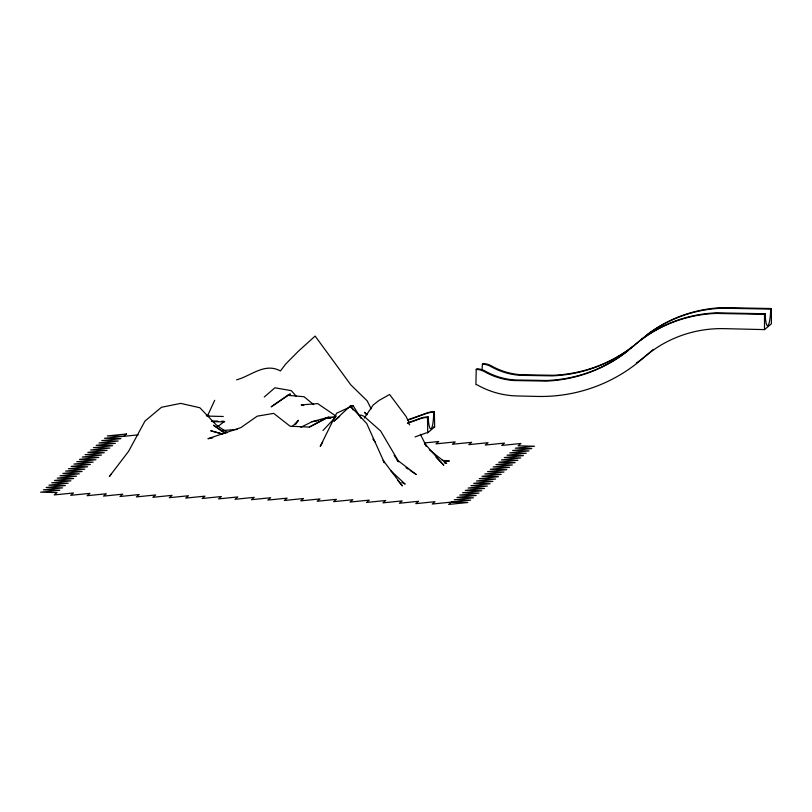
<?xml version="1.0" encoding="UTF-8"?>
<svg xmlns="http://www.w3.org/2000/svg" width="812" height="812" viewBox="0 0 812 812"><rect width="100%" height="100%" fill="white"/><g stroke="black" fill="none" stroke-linecap="round" stroke-linejoin="round"><path stroke-width="1.22" d="M628.305 350.398A145.47 141.968 49.9 0 1 546.618 380.503L514.757 379.965A69.324 67.65 49.9 0 1 487.301 372.241L484.581 370.769A18.98 18.524 49.9 0 0 481.78 369.643L481.049 369.43A18.98 18.524 49.9 0 0 477.354 368.81L476.218 369.379L475.913 384.634A3.552 3.461 49.9 0 1 477.537 385.081L479.862 386.35A84.752 82.712 49.9 0 0 516.929 395.941L537.016 396.429A160.908 157.031 49.9 0 0 644.677 356.752A122.937 119.973 49.9 0 1 724.405 328.647L764.508 329.611L771.4 323.805L771.4 308.53L723.137 307.606A138.365 135.036 49.9 0 0 647.854 334.138L641.054 339.619M207.415 416.099L214.683 400.316M322.689 442.124L320.212 446.438L336.645 413.196L353.078 405.604L360.964 418.302M364.294 418.099L373.185 405.005L378.96 400.478L389.618 394.48L406.051 416.454L409.065 422.565L408.203 423.001L409.705 424.869M295.598 424.311L298.461 420.301L292.35 426.493M111.437 473.843L109.356 476.522L128.57 451.36L145.003 421.042L161.436 407.289L180.65 403.381L199.864 407.756L216.296 424.93L227.421 432.654M322.993 430.512L335.102 417.601M264.245 397.017L274.913 387.781L291.346 390.673L296.289 396.307M641.744 339.04L627.615 350.977A145.47 141.968 49.9 0 1 545.928 381.092L514.077 380.544A69.324 67.65 49.9 0 1 486.611 372.82L483.891 371.348A18.98 18.524 49.9 0 0 481.09 370.221L480.369 370.008A18.98 18.524 49.9 0 0 476.664 369.399L476.218 369.379M481.922 370.577A16.697 2.71 -87.5 0 0 482.419 364.152L483.546 363.583A18.98 18.524 49.9 0 1 487.251 364.202L487.982 364.405A18.98 18.524 49.9 0 1 490.783 365.542L493.503 367.014A69.324 67.65 49.9 0 0 520.959 374.738L552.81 375.276A145.47 141.968 49.9 0 0 634.507 345.171M407.441 423.326L420.768 418.525A21.447 20.929 49.9 0 1 427.092 417.5L428.198 416.921A16.697 2.791 -89.5 0 0 431.162 428.726A16.697 2.791 -89.5 0 0 433.699 412.273L434.39 411.694L434.623 426.97L427.741 432.776A6.019 5.877 49.9 0 0 425.61 433.121L415.044 436.937M640.962 339.954A138.365 135.036 49.9 0 1 716.245 313.422L764.508 314.345L765.198 313.767A16.697 2.761 -88.6 0 0 767.959 325.561A16.697 2.761 -88.6 0 0 770.71 309.118L771.4 308.53M339.629 416.556L333.864 421.245L350.297 405.99L353.078 405.604M634.852 344.846L641.653 339.375A138.365 135.036 49.9 0 1 716.935 312.833L765.198 313.767M217.971 426.462L223.807 421.875M287.59 395.322L271.157 406.842L290.361 393.952L287.59 395.322L304.023 396.723L313.686 404.64M212.754 437.861L207.953 438.713L240.819 427.64L257.252 416.16L273.685 413.379L290.117 426.219L309.331 427.082L325.764 418.19L328.545 417.185L334.554 417.063M309.331 427.082L328.545 417.185L312.112 421.702L300.816 427.285M236.607 379.833C251.243 375.865 264.712 362.335 280.424 370.952L285.905 363.806L298.704 350.916L315.137 336.067L350.784 384.847L367.217 400.915L371.185 408.832M408.131 422.747L421.458 417.947A21.447 20.929 49.9 0 1 427.782 416.921L428.198 416.921M312.112 421.702L318.121 420.636M335.163 417.195L325.764 418.19L330.575 418.322M138.152 434.867L104.525 438.277L120.958 438.673L101.744 440.622L118.187 441.017L98.973 442.966L115.405 443.362L96.192 445.311L112.624 445.707L93.41 447.645L109.843 448.051L90.629 449.99L107.062 450.386L87.848 452.335L104.281 452.731L85.067 454.679L101.5 455.075L82.296 457.024L98.729 457.42L79.515 459.369L95.948 459.765L76.734 461.713L93.167 462.109L73.953 464.058L90.386 464.454L71.172 466.403L87.605 466.798L68.391 468.747L84.824 469.143L65.62 471.092L82.053 471.488L62.839 473.437L79.271 473.832L60.058 475.781L76.49 476.177L57.276 478.116L73.709 478.522L54.495 480.46L70.928 480.856L51.714 482.805L68.147 483.201L48.943 485.15L65.376 485.546L46.162 487.494L62.595 487.89L43.381 489.839L59.814 490.235L40.6 492.184L57.033 492.579L54.252 494.924L73.466 492.975L70.685 495.32L89.899 493.371L87.117 495.716L106.331 493.767L103.55 496.112L122.764 494.163L119.983 496.508L139.197 494.559L136.416 496.903L155.63 494.955L152.849 497.299L172.063 495.35L169.292 497.695L188.496 495.756L185.725 498.091L204.928 496.152L202.158 498.497L221.361 496.548L218.59 498.893L237.804 496.944L235.023 499.289L254.237 497.34L251.456 499.684L270.67 497.736L267.889 500.08L287.103 498.132L284.322 500.476L303.536 498.527L300.755 500.872L319.969 498.923L317.187 501.268L336.401 499.319L333.62 501.664L352.834 499.715L350.053 502.06L369.267 500.111L366.486 502.455L385.7 500.507L382.919 502.851L402.133 500.902L399.352 503.247L418.566 501.298L415.785 503.643L434.999 501.694L432.217 504.039L470.645 500.151L454.212 499.756L473.426 497.807L456.994 497.411L476.208 495.462L459.775 495.066L478.978 493.117L462.546 492.722L481.76 490.773L465.327 490.377L484.541 488.428L468.108 488.032L487.322 486.083L470.889 485.688L490.103 483.739L473.67 483.343L492.884 481.394L476.451 480.998L495.665 479.05L479.222 478.654L498.436 476.705L482.003 476.309L501.217 474.36L484.784 473.964L503.998 472.026L487.565 471.62L506.779 469.681L490.346 469.285L509.56 467.336L493.128 466.941L512.342 464.992L495.909 464.596L515.112 462.647L498.68 462.251L517.894 460.302L501.461 459.907L520.675 457.958L504.242 457.562L523.456 455.613L507.023 455.217L526.237 453.269L509.804 452.873L529.018 450.924L512.585 450.528L531.789 448.579L515.356 448.183L534.57 446.235L518.137 445.839L520.918 443.494L501.704 445.443L504.485 443.098L485.272 445.047L488.053 442.702L468.839 444.651L471.62 442.307L452.406 444.255L455.187 441.911L435.973 443.859L438.754 441.515L424.341 442.976M222.681 430.502L237.084 429.426M359.016 415.338L361.411 415.176L364.192 416.424L380.625 430.969L398.56 461.439M434.39 411.694L433.984 411.694A21.447 20.929 49.9 0 0 427.65 412.719L410.233 418.992A25.202 24.593 49.9 0 1 407.472 419.713M433.699 412.273L433.293 412.273A21.447 20.929 49.9 0 0 426.96 413.298L409.542 419.571A25.202 24.593 49.9 0 1 407.482 420.149M770.71 309.118L722.447 308.184A138.365 135.036 49.9 0 0 647.164 334.727M206.319 415.47L208.836 415.531M206.887 416.089L223.28 416.485M211.465 420.971L217.768 421.123M221.554 421.215L224.071 421.276M212.033 421.59L224.64 421.895M445.595 460.972L449.381 461.064L442.175 460.333M482.419 364.152L482.866 364.162A18.98 18.524 49.9 0 1 486.561 364.781L487.291 364.994A18.98 18.524 49.9 0 1 490.093 366.121L492.813 367.592A69.324 67.65 49.9 0 0 520.269 375.317L552.119 375.865A145.47 141.968 49.9 0 0 633.817 345.75M444.255 462.789L446.6 463.408L429.315 449.736M303.637 405.574L301.242 404.914L317.675 403.615L336.3 416.312M222.478 433.994L210.734 430.746L222.742 434.085M401.869 482.429L405.158 484.104L390.521 470.483M225.837 433.375L213.515 425.234L224.64 433.253M406 467.712L408.06 469.082M410.111 470.442L416.272 474.543L397.058 459.897L398.448 461.754M367.176 414.729L364.436 412.313L366.11 414.181M436.044 457.207L443.829 465.296L424.615 443.464L426.28 446.316M397.677 480.288L402.376 485.921L383.162 460.363L384.086 462.312M372.85 438.987L375.073 441.931M353.25 409.999L350.297 405.99L366.73 423.57L384.38 462.769M394.124 455.329L398.408 461.541M420.372 434.268L426.31 446.072M427.508 417.51L427.741 432.776M764.508 314.345L764.508 329.611M433.192 427.112A6.019 5.877 49.9 0 1 434.623 426.97M653.396 349.404A122.937 119.973 49.9 0 0 651.559 350.936A160.908 157.031 49.9 0 1 636.283 363.065M126.52 433.984L123.739 436.328L107.306 435.932L126.52 433.984M451.431 502.09L448.65 504.435L467.864 502.496L451.431 502.09"/></g></svg>
